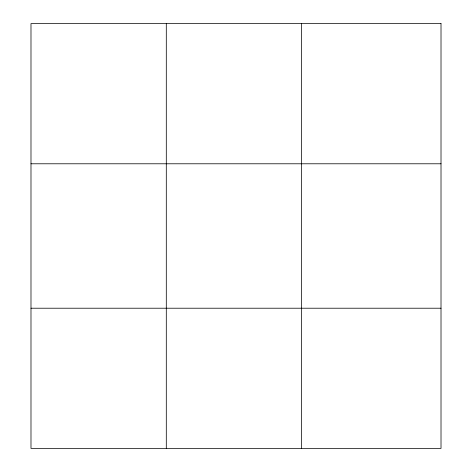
<?xml version="1.0" encoding="UTF-8"?>
<svg xmlns="http://www.w3.org/2000/svg" width="472" height="472" viewBox="0 0 472 472"><rect width="100%" height="100%" fill="white"/><g stroke="black" fill="none" stroke-linecap="round" stroke-linejoin="round"><path stroke-width="0.71" d="M166.297 448.4L166.297 23.6M301.602 448.4L301.602 23.6M30.987 163.784L441.013 163.784M30.987 308.216L441.013 308.216M441.013 23.6L441.013 448.4L30.987 448.4L30.987 23.6L441.013 23.6"/></g></svg>
